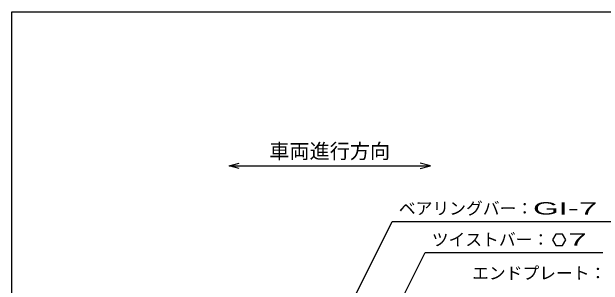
# Model space of a CAD drawing. Units: millimetres, scale not verified. Extents: x -1820 to 1731, y -1282 to 1054.
# Drawn here: x -1729 to -848, y 646 to 1054 of the extents above; entities that cross this region are included whole.
import ezdxf
from ezdxf.enums import TextEntityAlignment as Align

# ---------------------------------------------------------------- set-up
doc = ezdxf.new("R2010")
doc.units = ezdxf.units.MM
doc.header["$LTSCALE"] = 10
doc.layers.add('0_2', color=150, linetype='Continuous', lineweight=25)
doc.layers.add('22', color=4, linetype='Continuous', lineweight=25)
doc.styles.add('ベクトル', font='')
doc.styles.get('ベクトル').set_extended_font_data('ベクトル')

msp = doc.modelspace()

# ---------------------------------------------------------------- linework, layer by layer
at = {"layer": '0_2'}
for p, q in [((-1729, -1146.5), (-1729, 1053.5)), ((-1729, 1053.5), (1731, 1053.5))]:
    msp.add_line(p, q, dxfattribs=at)
at = {"layer": '0_2', "color": 4}
for p, q in [((-1405.23, 823.83), (-1390.23, 827.83)), ((-1390.23, 819.83), (-1405.23, 823.83)), ((-1405.23, 823.83), (-1105.23, 823.83)), ((-1105.23, 823.83), (-1120.23, 827.83)), ((-1120.23, 819.83), (-1105.23, 823.83))]:
    msp.add_line(p, q, dxfattribs=at)
at = {"layer": '22'}
for p, q in [((-1341.4, 382.5), (-1162.15, 741)), ((-1162.15, 741), (-702.15, 741)), ((-918.15, 722.27), (-923.15, 713.6)), ((-908.15, 722.27), (-918.15, 722.27)), ((-903.15, 713.5), (-908.15, 722.27)), ((-923.15, 713.6), (-918.15, 704.94)), ((-908.15, 704.94), (-903.15, 713.6)), ((-918.15, 704.94), (-908.15, 704.94)), ((-1256.65, 407.5), (-1113.15, 694.5)), ((-1113.15, 694.5), (-848.15, 694.5))]:
    msp.add_line(p, q, dxfattribs=at)

# ---------------------------------------------------------------- texts
at = {"layer": '0_2', "color": 2, "style": 'ベクトル'}
msp.add_text('車両進行方向', height=21.99, dxfattribs=at).set_placement((-1345.23, 845.83), align=Align.MIDDLE_LEFT)
at = {"layer": '22', "color": 2, "style": 'ベクトル'}
for s, p in [('ベアリングバー：', (-1152.15, 760.5)), ('ツイストバー：', (-1103.15, 714)), ('エンドプレート：', (-1043, 664))]:
    msp.add_text(s, height=18.33, dxfattribs=at).set_placement(p, align=Align.MIDDLE_LEFT)
at = {"layer": '22', "color": 2, "style": 'ベクトル', "width": 2}
for s, p in [('GI-', (-952.15, 760.5)), (' 7 ', (-897.15, 760.5)), (' 7 ', (-913.15, 714.1))]:
    msp.add_text(s, height=18.33, dxfattribs=at).set_placement(p, align=Align.MIDDLE_LEFT)

doc.saveas('drawing.dxf')
